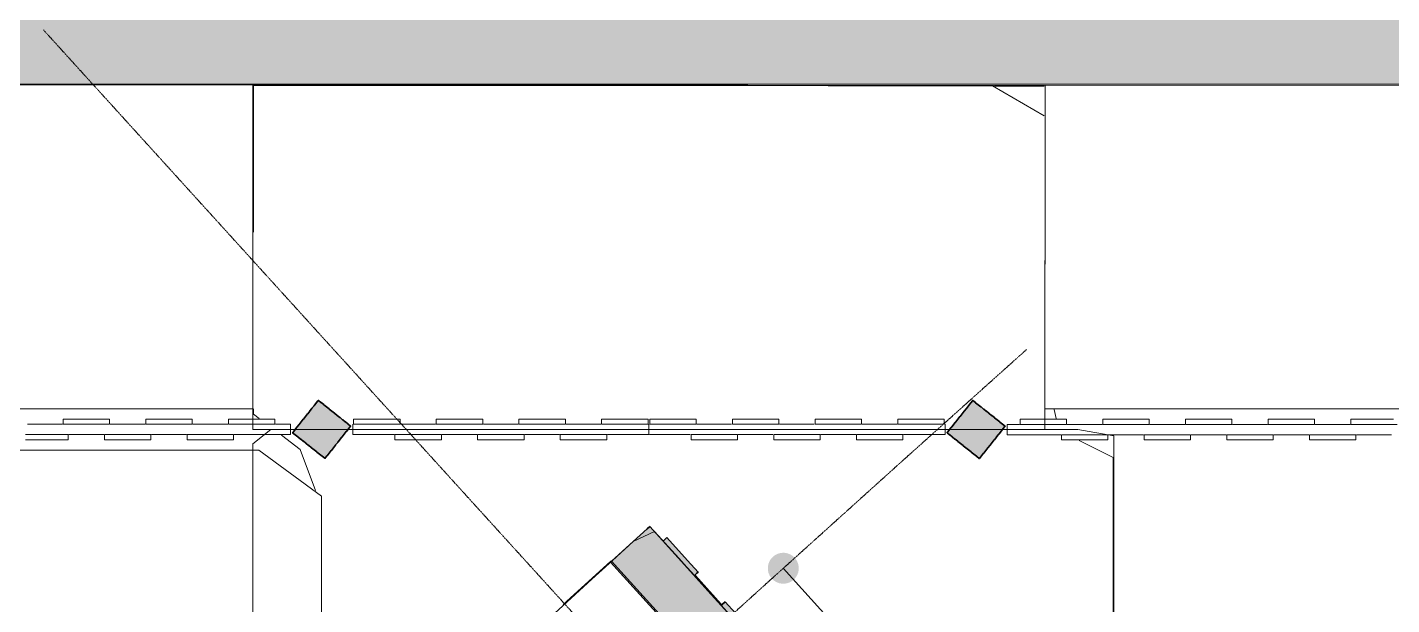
# Model space of a CAD drawing. Header units: millimetres. Extents: x -100577 to 287200, y -212120 to 238461.
# Drawn here: x 70279 to 74240, y 55395 to 57072 of the extents above; entities that cross this region are included whole.
import ezdxf

# ---------------------------------------------------------------- set-up
doc = ezdxf.new("R2010")
doc.units = ezdxf.units.MM
doc.linetypes.add('DASHDOT', pattern=[3.556, 2.54, -0.508, 0, -0.508])
for name, color, linetype, lineweight in [('01_切断（構造・壁）', 7, 'Continuous', 35), ('10_見えがかり', 7, 'Continuous', 13), ('30_敷地・外構', 8, 'Continuous', 9), ('40_通り芯', 1, 'DASHDOT', 9), ('50_寸法', 3, 'Continuous', 9)]:
    doc.layers.add(name, color=color, linetype=linetype, lineweight=lineweight)

msp = doc.modelspace()

# ---------------------------------------------------------------- hatches: boundary and pattern name
at = {"layer": '01_切断（構造・壁）'}
for points in [[(71057.3, 55888.5), (71056.9, 55888.8), (71049.5, 55894.7), (71049.8, 55895.1), (71055.7, 55902.6), (71056, 55903), (71061.9, 55910.4), (71062.3, 55910.8), (71068.2, 55918.2), (71068.5, 55918.6), (71074.4, 55926), (71074.7, 55926.4), (71080.6, 55933.9), (71080.9, 55934.3), (71086.8, 55941.7), (71087.2, 55942.1), (71093.1, 55949.5), (71093.4, 55949.9), (71099.3, 55957.3), (71099.6, 55957.8), (71105.5, 55965.2), (71105.8, 55965.6), (71111.7, 55973), (71112.1, 55973.4), (71118, 55980.8), (71118.3, 55981.2), (71124.2, 55988.6), (71124.6, 55988.3), (71132, 55982.4), (71132.4, 55982.1), (71139.8, 55976.2), (71140.2, 55975.9), (71147.7, 55970), (71148.1, 55969.6), (71155.5, 55963.7), (71155.9, 55963.4), (71163.3, 55957.5), (71163.7, 55957.2), (71171.1, 55951.3), (71171.5, 55951), (71179, 55945.1), (71179.4, 55944.7), (71186.8, 55938.8), (71187.2, 55938.5), (71194.6, 55932.6), (71195, 55932.3), (71202.4, 55926.4), (71202.9, 55926.1), (71210.3, 55920.2), (71210.7, 55919.8), (71218.1, 55913.9), (71217.8, 55913.5), (71211.9, 55906.1), (71211.5, 55905.7), (71205.6, 55898.3), (71205.3, 55897.9), (71199.4, 55890.5), (71199.1, 55890.1), (71193.2, 55882.6), (71192.9, 55882.2), (71187, 55874.8), (71186.6, 55874.4), (71180.7, 55867), (71180.4, 55866.6), (71174.5, 55859.2), (71174.2, 55858.7), (71168.3, 55851.3), (71168, 55850.9), (71162.1, 55843.5), (71161.7, 55843.1), (71155.8, 55835.7), (71155.5, 55835.3), (71149.6, 55827.9), (71149.3, 55827.4), (71143.4, 55820), (71143, 55820.4), (71135.6, 55826.3), (71135.2, 55826.6), (71127.7, 55832.5), (71127.3, 55832.8), (71119.9, 55838.7), (71119.5, 55839), (71112.1, 55844.9), (71111.7, 55845.3), (71104.3, 55851.2), (71103.8, 55851.5), (71096.4, 55857.4), (71096, 55857.7), (71088.6, 55863.6), (71088.2, 55863.9), (71080.8, 55869.8), (71080.4, 55870.2), (71073, 55876.1), (71072.5, 55876.4), (71065.1, 55882.3), (71064.7, 55882.6)], [(72957.3, 55888.2), (72956.9, 55888.6), (72949.5, 55894.5), (72949.8, 55894.9), (72955.7, 55902.3), (72956, 55902.7), (72961.9, 55910.1), (72962.3, 55910.5), (72968.2, 55917.9), (72968.5, 55918.3), (72974.4, 55925.8), (72974.7, 55926.2), (72980.6, 55933.6), (72980.9, 55934), (72986.8, 55941.4), (72987.2, 55941.8), (72993.1, 55949.2), (72993.4, 55949.7), (72999.3, 55957.1), (72999.6, 55957.5), (73005.5, 55964.9), (73005.8, 55965.3), (73011.7, 55972.7), (73012.1, 55973.1), (73018, 55980.5), (73018.3, 55981), (73024.2, 55988.4), (73024.6, 55988), (73032, 55982.1), (73032.4, 55981.8), (73039.8, 55975.9), (73040.2, 55975.6), (73047.7, 55969.7), (73048.1, 55969.4), (73055.5, 55963.5), (73055.9, 55963.1), (73063.3, 55957.2), (73063.7, 55956.9), (73071.1, 55951), (73071.5, 55950.7), (73079, 55944.8), (73079.4, 55944.5), (73086.8, 55938.6), (73087.2, 55938.2), (73094.6, 55932.3), (73095, 55932), (73102.4, 55926.1), (73102.9, 55925.8), (73110.3, 55919.9), (73110.7, 55919.6), (73118.1, 55913.7), (73117.8, 55913.3), (73111.9, 55905.8), (73111.5, 55905.4), (73105.6, 55898), (73105.3, 55897.6), (73099.4, 55890.2), (73099.1, 55889.8), (73093.2, 55882.4), (73092.9, 55882), (73087, 55874.5), (73086.6, 55874.1), (73080.7, 55866.7), (73080.4, 55866.3), (73074.5, 55858.9), (73074.2, 55858.5), (73068.3, 55851.1), (73068, 55850.6), (73062.1, 55843.2), (73061.7, 55842.8), (73055.8, 55835.4), (73055.5, 55835), (73049.6, 55827.6), (73049.3, 55827.2), (73043.4, 55819.8), (73043, 55820.1), (73035.6, 55826), (73035.2, 55826.3), (73027.7, 55832.2), (73027.3, 55832.5), (73019.9, 55838.4), (73019.5, 55838.8), (73012.1, 55844.7), (73011.7, 55845), (73004.3, 55850.9), (73003.8, 55851.2), (72996.4, 55857.1), (72996, 55857.4), (72988.6, 55863.3), (72988.2, 55863.7), (72980.8, 55869.6), (72980.4, 55869.9), (72973, 55875.8), (72972.5, 55876.1), (72965.1, 55882), (72964.7, 55882.3)], [(72086.4, 55622.6), (72187.6, 55511), (72255.3, 55436.2), (72522.9, 55141), (72480.9, 55103), (72454.8, 55079.3), (72454.8, 55079.3), (72454.6, 55079.1), (72413.7, 55042.1), (72411.8, 55040.3), (72312.7, 55149.6), (72244.8, 55224.5), (72168.9, 55308.3), (71975.2, 55521.9), (72017.7, 55560.4), (72078.6, 55615.6)], [(72136.4, 55590.1), (72196.4, 55524), (72227.1, 55490.1), (72223.3, 55486.6), (72216, 55480), (72185.2, 55513.9), (72125.3, 55580), (72129.1, 55583.4)], [(72305.2, 55403.9), (72365, 55337.9), (72395.9, 55303.9), (72392.1, 55300.4), (72384.7, 55293.8), (72353.9, 55327.8), (72294.1, 55393.8), (72297.9, 55397.3)]]:
    msp.add_hatch(color=7, dxfattribs=at).paths.add_polyline_path(points)
at = {"layer": '30_敷地・外構'}
msp.add_hatch(color=8, dxfattribs=at).paths.add_polyline_path([(203769.5, 214442.2), (243429.9, 177722.4), (287200.4, 133010.5), (281793.1, -51921.2), (240885.5, -149400.6), (236609.7, -153248.5), (133667.7, -201676.7), (129226.2, -203199.9), (92493.3, -208828.8), (80788.6, -210334.9), (60527.7, -212120.5), (29239.6, -207578.6), (4133.8, -203331.5), (-18461.2, -198214.2), (-25999.5, -196278.4), (-94563.8, -156949.3), (-100576.7, -152008.9), (-15558.2, -27276.9), (128293.3, -27285.8), (128295.1, 900.2), (83295.1, 903), (83298.1, 56905.6), (50292.3, 56910.4), (20297, 12903.7), (20297.7, 906.9), (3652.8, 907.9), (165570.8, 238460.5)])
h = msp.add_hatch(color=8, dxfattribs=at)
h.paths.add_polyline_path([(70281.8, 69207.8), (73677.5, 71131.7), (76317.4, 70450.3), (93200.2, 82501.8), (103770.8, 90730.6), (105767.7, 92615), (106777, 92003.9), (118469.6, 107201.5), (129043.6, 119707.7), (151078.7, 145305.3), (166376.8, 164634), (171338.8, 170679.3), (187221.6, 191433.9), (198287.1, 205505.8), (198077.8, 207155.4), (198176.7, 210842.5), (200714.4, 210456.7), (204131.2, 206946.8), (209555.7, 200562), (211125.9, 198648.5), (212482.5, 197237.2), (214840.2, 195221.2), (221884.4, 189362.5), (224837.6, 186553.4), (231278.8, 180241.4), (233222.4, 178925.4), (234262.7, 178289.6), (238252.8, 175499.1), (239941, 174138.4), (238463.9, 171833.7), (214169.7, 143331.8), (209158, 139970.9), (184287.9, 106391.7), (183978.8, 101792.3), (187006.4, 98885.9), (183025.8, 93881.7), (165710.5, 106977.9), (169773.7, 111251.6), (174631.2, 107898.8), (178916.9, 108657.7), (203772.1, 141800.6), (210006.1, 145862.8), (226838.7, 165530.3), (229045.1, 168159.5), (228926.8, 173574.7), (225566, 172051.7), (219062, 168983.4), (203917.8, 160610.9), (202180.3, 160000.3), (200038.9, 159685.2), (197646.8, 159569.2), (191232.4, 159713.7), (183101.3, 159306.8), (180096, 159014.2), (168070.4, 160234.9), (162297.1, 151659), (173068.1, 147576.7), (172195.8, 145262.2), (160705.7, 149610.5), (132461.2, 116785.1), (121949.3, 104357), (112882.8, 92798.2), (110861.5, 90176.8), (104210.4, 83405.4), (97491.3, 77480.3), (91406.2, 72673.6), (81313, 65672.4), (81913.6, 64348.8), (188764.9, 67868.7), (246788.5, 67840.1), (246782.4, 63340.4), (205026.1, 63372.3), (201917.6, 60299.6), (196541.2, 60910.6), (193812.1, 63375.4), (188843, 63378.7), (126859.9, 61341.1), (83292.6, 59800.2), (83292.1, 56905.6), (50292.3, 56910.4), (20297, 12903.7), (20297, 12688.5), (15590.7, 3142.9), (14531.9, 521.6), (14417.8, -2475.5), (17720, -43184.1), (25175.2, -42918.5), (79835.2, -42007), (146150.7, -40578.9), (241235.5, -38178.8), (246311.2, -38102.7), (247627, -49076.9), (261713.2, -83458.2), (157801.7, -94080.4), (165058.9, -133727.2), (125695.1, -141051.4), (124858.5, -140143.1), (118887.5, -141940.9), (123034.3, -155932.7), (127770.8, -172228.3), (146551, -170016.7), (170292.1, -167511), (174821.9, -166335.5), (176248.1, -172157.3), (171364.9, -173432), (147215.1, -175970), (104092.5, -181701.7), (47870.9, -189957.7), (8834.5, -196640), (5104.1, -198423.7), (4305.2, -197393.1), (3768, -190337.6), (6822.6, -189843.8), (32763, -185393.7), (35342.7, -181411.3), (31434.2, -162225.7), (28768.7, -160898.3), (-9297.6, -166488.1), (-10932.9, -168206.2), (-6545.2, -190414.5), (-10493.4, -191063.3), (-16165.6, -162327.1), (-26790.2, -120042.4), (-7087.1, -114417.5), (18234.2, -108159), (19923.5, -105794.1), (14653.4, -79966.8), (13290.8, -79523.1), (-25792.5, -92480.8), (-55264.6, -101098.3), (-56830.6, -103919.1), (-41581.5, -164299.3), (-39301.9, -166240.5), (-28152.8, -163917.1), (-27140.8, -168806), (-41869.2, -171871.6), (-45676.2, -172875.7), (-47156.1, -168100.7), (-45926.7, -165398.6), (-61931.1, -102077.8), (-67560.2, -103569.8), (-63454.4, -97546.1), (-48680.2, -93970.1), (-27190.9, -87692.8), (-10339.7, -82620.1), (13576, -74692.3), (11129, -62712.5), (4851.7, -55163.2), (-7349.7, -55898.5), (-35297.5, -58584.6), (-37037.7, -58789.7), (-28960.4, -46939.4), (-8207.5, -44935.7), (7055.9, -44015.2), (3105.4, -3032.2), (840.6, -3217.9), (7522.9, 6585.8), (10187.5, 6878.3), (11706.4, 9732.8), (14901.5, 15113.4), (16646.9, 17889.1), (22187.6, 25269.1), (30756.1, 36198.6), (31077.5, 37245.9), (31975.8, 38563.7), (31567.5, 38842), (31588.6, 38910.6), (30327, 40042.1), (49726.1, 68502.9)])
h.paths.add_polyline_path([(249686.5, -79169.6), (252259.2, -74874.4), (242638.1, -51401.1), (239775.7, -49213.7), (181560.6, -50672.4), (180361.5, -51600.4), (186760.2, -82836), (189879.9, -85279.1)], flags=0)
h.paths.add_polyline_path([(122432.1, -172857.2), (117492, -157794.3), (113402.4, -143592.4), (102608.5, -146842.3), (107948.6, -173032.7), (109906.3, -174334.1)], flags=0)
h.paths.add_polyline_path([(102996.6, -140548.1), (124602.2, -135154.1), (156696.1, -129184.4), (157833, -127530), (155666.1, -115696.7), (153986.3, -115089.9), (100253.9, -125531.9), (98537.9, -126917.3), (100981.6, -138868.5)], flags=0)
h.paths.add_polyline_path([(181053.6, -86178), (182290.1, -83401.5), (175965.9, -52507), (173537.3, -50882.1), (151095.8, -51446.1), (149631.6, -53415.5), (155735.4, -84812.1), (159727.9, -88358.6)], flags=0)
h.paths.add_polyline_path([(99494.3, -121610.6), (153219.1, -111162.3), (154578.8, -109774.6), (152277.1, -97194.9), (149896.3, -96119.8), (96586.6, -107524.3), (94891.3, -109028.4), (97241.7, -120535.1)], flags=0)
h.paths.add_polyline_path([(75896.9, -176990.2), (78241.8, -179443.5), (101889, -175966.4), (103551.3, -173924.8), (87363.8, -94627.4), (84319.8, -93101.1), (61964.6, -97605.5), (60072.8, -99694.4), (67162.3, -133433.2)], flags=0)
h.paths.add_polyline_path([(95750.4, -103618.9), (148859.4, -92258.5), (150733.9, -89644.7), (148254.3, -79377.5), (145045.1, -77400.2), (93521.8, -88309.4), (91195.7, -90896.2), (93506.5, -102243.3)], flags=0)
h.paths.add_polyline_path([(43382.8, -180823.1), (48031.7, -183881.9), (70055.1, -180646.6), (71981.9, -177742.1), (63245.7, -134234.7), (56561.5, -102428.6), (52408.1, -99533.9), (29809, -104087.4), (28183.3, -106324.1)], flags=0)
h.paths.add_polyline_path([(89321.7, -81754.1), (91291.1, -82655.5), (145232, -71228.9), (146664.1, -69541), (143754.5, -54561.9), (140927.6, -51686.8), (84918.2, -52894.1), (83660.4, -53992.7)], flags=0)
h.paths.add_polyline_path([(26104.8, -96137.2), (28626.9, -98207.3), (83131.5, -87228.8), (85408.9, -85024.9), (82982.7, -73164.2), (80491.6, -71617.5), (25091, -79979.4), (23284.3, -82315)], flags=0)
h.paths.add_polyline_path([(8662.3, -116696.7), (16955.9, -155943.6), (19718.1, -157181.6), (28042.5, -155955.5), (29652, -153514.1), (21590.4, -113992.6), (19195.1, -112036.1), (11433.2, -113952.7)], flags=0)
h.paths.add_polyline_path([(-14901.1, -146868.3), (-13246.6, -153270), (-11595.5, -160014.5), (-10030.9, -161553.2), (11082.9, -158450), (13057.8, -154408.2), (5242.1, -117420.3), (2042.8, -116282), (-6056.4, -118286.7), (-18134.3, -121726.9), (-20359.4, -125135)], flags=0)
h.paths.add_polyline_path([(21655.5, -74325.8), (23826.9, -76129.8), (79893, -67670.8), (81368.1, -65237.5), (79190.5, -54559.2), (77563.5, -53034.8), (26041.5, -53901.6), (19126.3, -61936.4)], flags=0)
h.paths.add_polyline_path([(189980.9, 189290.1), (174073.1, 168504.1), (169859.1, 162049), (180101.3, 161022.9), (182960.3, 161291.7), (191203.4, 161711.3), (197625.7, 161560.6), (199848, 161671.4), (201703.1, 161946.9), (203092.1, 162439.7), (218116.6, 170741.8), (225532, 174554.4), (228861.8, 176201.2), (228827.8, 177751.9), (222409.3, 184045.9), (219560.9, 186746.1), (212587, 192548.9), (210073, 194689.2), (208505.3, 196332.2), (206877.2, 198317.3), (203662.6, 202101.3), (200069.2, 202133.5)], flags=0)
h.paths.add_polyline_path([(11098.7, -3879.5), (11053.3, -3474.8), (10631.2, -2734.1), (9456.7, -2857.9), (9312.6, -4172.2), (12771.6, -42208.1), (13096.5, -42585.8), (13413.3, -42769.7), (14294.3, -42685.8), (14446.4, -42063.9)], flags=0)
at = {"layer": '50_寸法'}
msp.add_hatch(color=7, dxfattribs=at).paths.add_polyline_path([(72509.3, 55473.3), (72503.2, 55466.9), (72495.9, 55461.9), (72487.8, 55458.4), (72479.2, 55456.6), (72470.4, 55456.4), (72461.7, 55458), (72453.5, 55461.3), (72446.1, 55466.1), (72439.8, 55472.2), (72434.7, 55479.5), (72431.2, 55487.5), (72429.4, 55496.2), (72429.3, 55505), (72430.8, 55513.7), (72434.1, 55521.9), (72438.9, 55529.3), (72445, 55535.6), (72452.3, 55540.6), (72460.4, 55544.1), (72469, 55546), (72477.8, 55546.1), (72486.5, 55544.5), (72494.7, 55541.3), (72502.1, 55536.5), (72508.4, 55530.3), (72513.5, 55523.1), (72517, 55515), (72518.8, 55506.4), (72518.9, 55497.5), (72517.4, 55488.9), (72514.1, 55480.7)])

# ---------------------------------------------------------------- linework, layer by layer
at = {"layer": '01_切断（構造・壁）'}
for points in [[(71057.3, 55888.5), (71056.9, 55888.8), (71049.5, 55894.7), (71049.8, 55895.1), (71055.7, 55902.6), (71056, 55903), (71061.9, 55910.4), (71062.3, 55910.8), (71068.2, 55918.2), (71068.5, 55918.6), (71074.4, 55926), (71074.7, 55926.4), (71080.6, 55933.9), (71080.9, 55934.3), (71086.8, 55941.7), (71087.2, 55942.1), (71093.1, 55949.5), (71093.4, 55949.9), (71099.3, 55957.3), (71099.6, 55957.8), (71105.5, 55965.2), (71105.8, 55965.6), (71111.7, 55973), (71112.1, 55973.4), (71118, 55980.8), (71118.3, 55981.2), (71124.2, 55988.6), (71124.6, 55988.3), (71132, 55982.4), (71132.4, 55982.1), (71139.8, 55976.2), (71140.2, 55975.9), (71147.7, 55970), (71148.1, 55969.6), (71155.5, 55963.7), (71155.9, 55963.4), (71163.3, 55957.5), (71163.7, 55957.2), (71171.1, 55951.3), (71171.5, 55951), (71179, 55945.1), (71179.4, 55944.7), (71186.8, 55938.8), (71187.2, 55938.5), (71194.6, 55932.6), (71195, 55932.3), (71202.4, 55926.4), (71202.9, 55926.1), (71210.3, 55920.2), (71210.7, 55919.8), (71218.1, 55913.9), (71217.8, 55913.5), (71211.9, 55906.1), (71211.5, 55905.7), (71205.6, 55898.3), (71205.3, 55897.9), (71199.4, 55890.5), (71199.1, 55890.1), (71193.2, 55882.6), (71192.9, 55882.2), (71187, 55874.8), (71186.6, 55874.4), (71180.7, 55867), (71180.4, 55866.6), (71174.5, 55859.2), (71174.2, 55858.7), (71168.3, 55851.3), (71168, 55850.9), (71162.1, 55843.5), (71161.7, 55843.1), (71155.8, 55835.7), (71155.5, 55835.3), (71149.6, 55827.9), (71149.3, 55827.4), (71143.4, 55820), (71143, 55820.4), (71135.6, 55826.3), (71135.2, 55826.6), (71127.7, 55832.5), (71127.3, 55832.8), (71119.9, 55838.7), (71119.5, 55839), (71112.1, 55844.9), (71111.7, 55845.3), (71104.3, 55851.2), (71103.8, 55851.5), (71096.4, 55857.4), (71096, 55857.7), (71088.6, 55863.6), (71088.2, 55863.9), (71080.8, 55869.8), (71080.4, 55870.2), (71073, 55876.1), (71072.5, 55876.4), (71065.1, 55882.3), (71064.7, 55882.6), (71057.3, 55888.5)], [(72957.3, 55888.2), (72956.9, 55888.6), (72949.5, 55894.5), (72949.8, 55894.9), (72955.7, 55902.3), (72956, 55902.7), (72961.9, 55910.1), (72962.3, 55910.5), (72968.2, 55917.9), (72968.5, 55918.3), (72974.4, 55925.8), (72974.7, 55926.2), (72980.6, 55933.6), (72980.9, 55934), (72986.8, 55941.4), (72987.2, 55941.8), (72993.1, 55949.2), (72993.4, 55949.7), (72999.3, 55957.1), (72999.6, 55957.5), (73005.5, 55964.9), (73005.8, 55965.3), (73011.7, 55972.7), (73012.1, 55973.1), (73018, 55980.5), (73018.3, 55981), (73024.2, 55988.4), (73024.6, 55988), (73032, 55982.1), (73032.4, 55981.8), (73039.8, 55975.9), (73040.2, 55975.6), (73047.7, 55969.7), (73048.1, 55969.4), (73055.5, 55963.5), (73055.9, 55963.1), (73063.3, 55957.2), (73063.7, 55956.9), (73071.1, 55951), (73071.5, 55950.7), (73079, 55944.8), (73079.4, 55944.5), (73086.8, 55938.6), (73087.2, 55938.2), (73094.6, 55932.3), (73095, 55932), (73102.4, 55926.1), (73102.9, 55925.8), (73110.3, 55919.9), (73110.7, 55919.6), (73118.1, 55913.7), (73117.8, 55913.3), (73111.9, 55905.8), (73111.5, 55905.4), (73105.6, 55898), (73105.3, 55897.6), (73099.4, 55890.2), (73099.1, 55889.8), (73093.2, 55882.4), (73092.9, 55882), (73087, 55874.5), (73086.6, 55874.1), (73080.7, 55866.7), (73080.4, 55866.3), (73074.5, 55858.9), (73074.2, 55858.5), (73068.3, 55851.1), (73068, 55850.6), (73062.1, 55843.2), (73061.7, 55842.8), (73055.8, 55835.4), (73055.5, 55835), (73049.6, 55827.6), (73049.3, 55827.2), (73043.4, 55819.8), (73043, 55820.1), (73035.6, 55826), (73035.2, 55826.3), (73027.7, 55832.2), (73027.3, 55832.5), (73019.9, 55838.4), (73019.5, 55838.8), (73012.1, 55844.7), (73011.7, 55845), (73004.3, 55850.9), (73003.8, 55851.2), (72996.4, 55857.1), (72996, 55857.4), (72988.6, 55863.3), (72988.2, 55863.7), (72980.8, 55869.6), (72980.4, 55869.9), (72973, 55875.8), (72972.5, 55876.1), (72965.1, 55882), (72964.7, 55882.3), (72957.3, 55888.2)], [(72086.4, 55622.6), (72187.6, 55511), (72255.3, 55436.2), (72522.9, 55141), (72480.9, 55103), (72454.8, 55079.3), (72454.8, 55079.3), (72454.6, 55079.1), (72413.7, 55042.1), (72411.8, 55040.3), (72312.7, 55149.6), (72244.8, 55224.5), (72168.9, 55308.3), (71975.2, 55521.9), (72017.7, 55560.4), (72078.6, 55615.6), (72086.4, 55622.6)], [(72136.4, 55590.1), (72196.4, 55524), (72227.1, 55490.1), (72223.3, 55486.6), (72216, 55480), (72185.2, 55513.9), (72125.3, 55580), (72129.1, 55583.4), (72136.4, 55590.1)], [(72305.2, 55403.9), (72365, 55337.9), (72395.9, 55303.9), (72392.1, 55300.4), (72384.7, 55293.8), (72353.9, 55327.8), (72294.1, 55393.8), (72297.9, 55397.3), (72305.2, 55403.9)]]:
    msp.add_lwpolyline(points, dxfattribs=at)
at = {"layer": '10_見えがかり'}
for points in [[(66316.1, 56905), (67085.7, 56904.9), (67855.4, 56904.8), (69394.6, 56904.6), (70164.3, 56904.5), (70933.9, 56904.4), (70933.9, 56826), (70933.9, 56747.7), (70933.9, 56669.4), (70933.9, 56591), (70933.9, 56512.7), (70933.9, 56434.4), (70933.8, 56356), (70933.8, 56277.7), (70933.8, 56199.4), (70933.8, 56121), (70933.8, 55964.4), (70164.2, 55964.5), (68624.9, 55964.7), (67855.2, 55964.8), (67085.6, 55964.9), (66315.9, 55965)], [(70935.9, 56477.1), (70935.9, 56902.4), (71174.3, 56902.3), (71412.7, 56902.3), (71651, 56902.3), (71889.4, 56902.2), (72127.7, 56902.2), (72366.1, 56902.2), (72604.5, 56902.1), (73081.2, 56902.1), (73231.9, 56814.4)], [(73086.9, 56901.1), (73231.9, 56901)], [(73233.8, 56355.7), (73233.9, 56434), (73233.9, 56590.7), (73233.9, 56669), (73233.9, 56747.4), (73233.9, 56825.7), (73233.9, 56904), (73472.3, 56904), (73710.6, 56904), (73948.9, 56903.9), (74425.6, 56903.9)], [(74425.5, 55963.9), (74187.1, 55963.9), (73710.5, 55964), (73233.8, 55964), (73233.8, 56042.4), (73233.8, 56120.7), (73233.8, 56199), (73233.8, 56277.4), (73233.8, 56355.7)], [(70383.3, 55919.4), (70383.3, 55921.9), (70383.3, 55923.2), (70383.3, 55924.4), (70383.3, 55925.7), (70383.3, 55926.9), (70383.3, 55928.2), (70383.3, 55929.4), (70383.3, 55933.2), (70383.3, 55934.4), (70394.6, 55934.4), (70417.1, 55934.4), (70428.3, 55934.4), (70450.8, 55934.4), (70473.3, 55934.4), (70484.6, 55934.4), (70495.8, 55934.4), (70507.1, 55934.4), (70518.3, 55934.4), (70518.3, 55933.2), (70518.3, 55931.9), (70518.3, 55930.7), (70518.3, 55929.4), (70518.3, 55926.9), (70518.3, 55925.7), (70518.3, 55924.4), (70518.3, 55921.9), (70518.3, 55920.7), (70518.3, 55919.4), (70507.1, 55919.4), (70495.8, 55919.4), (70484.6, 55919.4), (70473.3, 55919.4), (70462.1, 55919.4), (70439.6, 55919.4), (70428.3, 55919.4), (70417.1, 55919.4), (70405.8, 55919.4), (70394.6, 55919.4), (70383.3, 55919.4)], [(70623.3, 55926.9), (70623.3, 55928.2), (70623.3, 55929.4), (70623.3, 55930.7), (70623.3, 55931.9), (70623.3, 55934.4), (70634.6, 55934.4), (70657.1, 55934.4), (70668.3, 55934.4), (70690.8, 55934.4), (70702.1, 55934.4), (70713.3, 55934.4), (70724.6, 55934.4), (70747.1, 55934.4), (70758.3, 55934.4), (70758.3, 55933.1), (70758.3, 55931.9), (70758.3, 55926.9), (70758.3, 55925.6), (70758.3, 55923.1), (70758.3, 55921.9), (70758.3, 55919.4), (70747.1, 55919.4), (70735.8, 55919.4), (70724.6, 55919.4), (70713.3, 55919.4), (70702.1, 55919.4), (70690.8, 55919.4), (70668.3, 55919.4), (70634.6, 55919.4), (70623.3, 55919.4), (70623.3, 55920.7), (70623.3, 55921.9), (70623.3, 55924.4), (70623.3, 55925.7), (70623.3, 55926.9)], [(70863.3, 55926.9), (70863.3, 55928.1), (70863.3, 55929.4), (70863.3, 55930.6), (70863.3, 55931.9), (70863.3, 55934.4), (70874.6, 55934.4), (70885.8, 55934.4), (70908.3, 55934.4), (70919.6, 55934.4), (70942.1, 55934.4), (70953.3, 55934.4), (70964.6, 55934.4), (70975.8, 55934.4), (70987.1, 55934.4), (70998.3, 55934.4), (70998.3, 55933.1), (70998.3, 55931.9), (70998.3, 55926.9), (70998.3, 55925.6), (70998.3, 55923.1), (70998.3, 55921.9), (70998.3, 55919.4), (70987.1, 55919.4), (70975.8, 55919.4), (70964.6, 55919.4), (70953.3, 55919.4), (70942.1, 55919.4), (70930.8, 55919.4), (70919.6, 55919.4), (70908.3, 55919.4), (70897.1, 55919.4), (70874.6, 55919.4), (70863.3, 55919.4), (70863.3, 55923.1), (70863.3, 55924.4), (70863.3, 55926.9)], [(70952.4, 55936.4), (70935.8, 55948.9), (70935.8, 55964.4)], [(71226.4, 55919.3), (71226.4, 55920.6), (71226.4, 55934.3), (71237.6, 55934.3), (71248.9, 55934.3), (71260.1, 55934.3), (71271.4, 55934.3), (71282.6, 55934.3), (71293.9, 55934.3), (71305.1, 55934.3), (71316.4, 55934.3), (71327.6, 55934.3), (71338.9, 55934.3), (71350.1, 55934.3), (71361.4, 55934.3), (71361.4, 55933.1), (71361.4, 55931.8), (71361.4, 55930.6), (71361.4, 55928.1), (71361.4, 55926.8), (71361.4, 55921.8), (71361.4, 55919.3), (71350.1, 55919.3), (71327.6, 55919.3), (71305.1, 55919.3), (71293.9, 55919.3), (71271.4, 55919.3), (71248.9, 55919.3), (71237.6, 55919.3), (71226.4, 55919.3)], [(71466.4, 55926.8), (71466.4, 55929.3), (71466.4, 55930.5), (71466.4, 55931.8), (71466.4, 55933), (71466.4, 55934.3), (71477.6, 55934.3), (71488.9, 55934.3), (71500.1, 55934.3), (71511.4, 55934.3), (71533.9, 55934.3), (71545.1, 55934.3), (71556.4, 55934.3), (71567.6, 55934.3), (71578.9, 55934.3), (71590.1, 55934.3), (71601.4, 55934.3), (71601.4, 55933), (71601.4, 55930.5), (71601.4, 55928), (71601.4, 55926.8), (71601.4, 55925.5), (71601.4, 55924.3), (71601.4, 55921.8), (71601.4, 55920.5), (71601.4, 55919.3), (71590.1, 55919.3), (71578.9, 55919.3), (71567.6, 55919.3), (71556.4, 55919.3), (71545.1, 55919.3), (71533.9, 55919.3), (71522.6, 55919.3), (71511.4, 55919.3), (71488.9, 55919.3), (71477.6, 55919.3), (71466.4, 55919.3), (71466.4, 55920.5), (71466.4, 55921.8), (71466.4, 55923), (71466.4, 55924.3), (71466.4, 55925.5), (71466.4, 55926.8)], [(71706.4, 55926.8), (71706.4, 55929.3), (71706.4, 55930.5), (71706.4, 55931.8), (71706.4, 55933), (71706.4, 55934.3), (71717.6, 55934.3), (71728.9, 55934.3), (71740.1, 55934.2), (71751.4, 55934.2), (71762.6, 55934.2), (71785.1, 55934.2), (71796.4, 55934.2), (71807.6, 55934.2), (71818.9, 55934.2), (71830.1, 55934.2), (71841.4, 55934.2), (71841.4, 55933), (71841.4, 55931.7), (71841.4, 55926.7), (71841.4, 55925.5), (71841.4, 55924.2), (71841.4, 55923), (71841.4, 55921.7), (71841.4, 55920.5), (71841.4, 55919.2), (71830.1, 55919.2), (71818.9, 55919.2), (71807.6, 55919.2), (71796.4, 55919.2), (71785.1, 55919.2), (71773.9, 55919.2), (71762.6, 55919.2), (71751.4, 55919.2), (71740.1, 55919.2), (71728.9, 55919.3), (71717.6, 55919.3), (71706.4, 55919.3), (71706.4, 55921.8), (71706.4, 55923), (71706.4, 55925.5), (71706.4, 55926.8)], [(71946.4, 55928), (71946.4, 55929.2), (71946.4, 55930.5), (71946.4, 55931.7), (71946.4, 55933), (71946.4, 55934.2), (71957.6, 55934.2), (71968.9, 55934.2), (71980.1, 55934.2), (71991.4, 55934.2), (72002.6, 55934.2), (72025.1, 55934.2), (72036.4, 55934.2), (72047.6, 55934.2), (72081.4, 55934.2), (72081.4, 55932.9), (72081.4, 55931.7), (72081.4, 55930.4), (72081.4, 55929.2), (72081.4, 55926.7), (72081.4, 55924.2), (72081.4, 55922.9), (72081.4, 55921.7), (72081.4, 55920.5), (72081.4, 55919.2), (72047.6, 55919.2), (72036.4, 55919.2), (72002.6, 55919.2), (71991.4, 55919.2), (71980.1, 55919.2), (71968.9, 55919.2), (71957.6, 55919.2), (71946.4, 55919.2), (71946.4, 55923), (71946.4, 55924.2), (71946.4, 55925.5), (71946.4, 55928)], [(72086.2, 55919.2), (72086.2, 55921.7), (72086.2, 55922.9), (72086.2, 55924.2), (72086.2, 55925.4), (72086.2, 55926.7), (72086.2, 55927.9), (72086.2, 55929.2), (72086.2, 55930.4), (72086.2, 55931.7), (72086.2, 55932.9), (72086.2, 55934.2), (72097.4, 55934.2), (72108.7, 55934.2), (72131.2, 55934.2), (72142.4, 55934.2), (72153.7, 55934.2), (72164.9, 55934.2), (72176.2, 55934.2), (72198.7, 55934.2), (72209.9, 55934.2), (72221.2, 55934.2), (72221.2, 55932.9), (72221.2, 55931.7), (72221.2, 55930.4), (72221.2, 55929.2), (72221.2, 55927.9), (72221.2, 55926.7), (72221.2, 55925.4), (72221.2, 55924.2), (72221.2, 55922.9), (72221.2, 55921.7), (72221.2, 55919.2), (72198.7, 55919.2), (72187.4, 55919.2), (72176.2, 55919.2), (72153.7, 55919.2), (72142.4, 55919.2), (72131.2, 55919.2), (72119.9, 55919.2), (72108.7, 55919.2), (72097.4, 55919.2), (72086.2, 55919.2)], [(72326.2, 55926.7), (72326.2, 55927.9), (72326.2, 55929.2), (72326.2, 55930.4), (72326.2, 55931.7), (72326.2, 55932.9), (72326.2, 55934.2), (72337.4, 55934.2), (72371.2, 55934.2), (72382.4, 55934.2), (72393.7, 55934.2), (72404.9, 55934.2), (72416.2, 55934.2), (72438.7, 55934.1), (72449.9, 55934.1), (72461.2, 55934.1), (72461.2, 55932.9), (72461.2, 55931.6), (72461.2, 55930.4), (72461.2, 55929.1), (72461.2, 55925.4), (72461.2, 55924.1), (72461.2, 55920.4), (72461.2, 55919.1), (72449.9, 55919.1), (72438.7, 55919.1), (72416.2, 55919.2), (72404.9, 55919.2), (72393.7, 55919.2), (72382.4, 55919.2), (72371.2, 55919.2), (72359.9, 55919.2), (72348.7, 55919.2), (72337.4, 55919.2), (72326.2, 55919.2), (72326.2, 55920.4), (72326.2, 55921.7), (72326.2, 55924.2), (72326.2, 55925.4), (72326.2, 55926.7)], [(72566.2, 55926.6), (72566.2, 55927.9), (72566.2, 55929.1), (72566.2, 55930.4), (72566.2, 55932.9), (72566.2, 55934.1), (72588.7, 55934.1), (72599.9, 55934.1), (72611.2, 55934.1), (72622.4, 55934.1), (72633.7, 55934.1), (72644.9, 55934.1), (72667.4, 55934.1), (72678.7, 55934.1), (72689.9, 55934.1), (72701.2, 55934.1), (72701.2, 55932.9), (72701.2, 55931.6), (72701.2, 55930.4), (72701.2, 55929.1), (72701.2, 55927.9), (72701.2, 55926.6), (72701.2, 55925.4), (72701.2, 55924.1), (72701.2, 55922.9), (72701.2, 55921.6), (72701.2, 55920.4), (72701.2, 55919.1), (72689.9, 55919.1), (72678.7, 55919.1), (72667.4, 55919.1), (72656.2, 55919.1), (72633.7, 55919.1), (72622.4, 55919.1), (72611.2, 55919.1), (72599.9, 55919.1), (72588.7, 55919.1), (72577.4, 55919.1), (72566.2, 55919.1), (72566.2, 55921.6), (72566.2, 55922.9), (72566.2, 55924.1), (72566.2, 55925.4), (72566.2, 55926.6)], [(72806.2, 55919.1), (72806.2, 55921.6), (72806.2, 55922.8), (72806.2, 55924.1), (72806.2, 55925.3), (72806.2, 55926.6), (72806.2, 55929.1), (72806.2, 55930.3), (72806.2, 55931.6), (72806.2, 55932.8), (72806.2, 55934.1), (72817.4, 55934.1), (72828.7, 55934.1), (72839.9, 55934.1), (72851.2, 55934.1), (72862.4, 55934.1), (72873.7, 55934.1), (72884.9, 55934.1), (72896.2, 55934.1), (72907.4, 55934.1), (72918.7, 55934.1), (72929.9, 55934.1), (72941.2, 55934.1), (72941.2, 55932.8), (72941.2, 55931.6), (72941.2, 55930.3), (72941.2, 55929.1), (72941.2, 55926.6), (72941.2, 55924.1), (72941.2, 55922.8), (72941.2, 55921.6), (72941.2, 55920.3), (72941.2, 55919.1), (72929.9, 55919.1), (72918.7, 55919.1), (72907.4, 55919.1), (72896.2, 55919.1), (72884.9, 55919.1), (72873.7, 55919.1), (72862.4, 55919.1), (72851.2, 55919.1), (72839.9, 55919.1), (72828.7, 55919.1), (72817.4, 55919.1), (72806.2, 55919.1)], [(73161.4, 55927.8), (73161.4, 55929), (73161.4, 55930.3), (73161.4, 55932.8), (73161.4, 55934), (73172.6, 55934), (73183.9, 55934), (73195.1, 55934), (73206.4, 55934), (73217.6, 55934), (73228.9, 55934), (73262.6, 55934), (73273.9, 55934), (73285.1, 55934), (73296.4, 55934), (73296.4, 55932.8), (73296.4, 55931.5), (73296.4, 55930.3), (73296.4, 55927.8), (73296.4, 55925.3), (73296.4, 55924), (73296.4, 55922.8), (73296.4, 55920.3), (73296.4, 55919), (73273.9, 55919), (73262.6, 55919), (73251.4, 55919), (73240.1, 55919), (73217.6, 55919), (73206.4, 55919), (73195.1, 55919), (73183.9, 55919), (73172.6, 55919), (73161.4, 55919), (73161.4, 55920.3), (73161.4, 55921.5), (73161.4, 55922.8), (73161.4, 55924), (73161.4, 55925.3), (73161.4, 55927.8)], [(73260.4, 55962), (73265.8, 55936)], [(73401.4, 55926.5), (73401.4, 55927.8), (73401.4, 55929), (73401.4, 55930.3), (73401.4, 55931.5), (73401.4, 55932.8), (73401.4, 55934), (73412.6, 55934), (73423.9, 55934), (73435.1, 55934), (73480.1, 55934), (73491.4, 55934), (73502.6, 55934), (73513.9, 55934), (73525.1, 55934), (73536.4, 55934), (73536.4, 55932.7), (73536.4, 55930.2), (73536.4, 55929), (73536.4, 55927.7), (73536.4, 55926.5), (73536.4, 55924), (73536.4, 55921.5), (73536.4, 55920.2), (73536.4, 55919), (73525.1, 55919), (73513.9, 55919), (73502.6, 55919), (73491.4, 55919), (73468.9, 55919), (73457.6, 55919), (73423.9, 55919), (73412.6, 55919), (73401.4, 55919), (73401.4, 55921.5), (73401.4, 55922.8), (73401.4, 55924), (73401.4, 55925.3), (73401.4, 55926.5)], [(73641.4, 55919), (73641.4, 55921.5), (73641.4, 55922.7), (73641.4, 55924), (73641.4, 55927.7), (73641.4, 55929), (73641.4, 55930.2), (73641.4, 55931.5), (73641.4, 55932.7), (73641.4, 55934), (73652.6, 55934), (73663.9, 55934), (73675.1, 55934), (73686.4, 55934), (73708.9, 55934), (73731.4, 55934), (73742.6, 55934), (73753.9, 55934), (73765.1, 55934), (73776.4, 55934), (73776.4, 55932.7), (73776.4, 55931.5), (73776.4, 55930.2), (73776.4, 55929), (73776.4, 55927.7), (73776.4, 55925.2), (73776.4, 55924), (73776.4, 55922.7), (73776.4, 55921.5), (73776.4, 55920.2), (73776.4, 55919), (73765.1, 55919), (73753.9, 55919), (73731.4, 55919), (73720.1, 55919), (73708.9, 55919), (73663.9, 55919), (73652.6, 55919), (73641.4, 55919)], [(73881.4, 55918.9), (73881.4, 55921.4), (73881.4, 55925.2), (73881.4, 55927.7), (73881.4, 55928.9), (73881.4, 55931.4), (73881.4, 55933.9), (73903.9, 55933.9), (73915.1, 55933.9), (73926.4, 55933.9), (73937.6, 55933.9), (73982.6, 55933.9), (73993.9, 55933.9), (74016.4, 55933.9), (74016.4, 55932.7), (74016.4, 55931.4), (74016.4, 55930.2), (74016.4, 55928.9), (74016.4, 55926.4), (74016.4, 55925.2), (74016.4, 55922.7), (74016.4, 55920.2), (74016.4, 55918.9), (74005.1, 55918.9), (73993.9, 55918.9), (73948.9, 55918.9), (73937.6, 55918.9), (73926.4, 55918.9), (73915.1, 55918.9), (73903.9, 55918.9), (73892.6, 55918.9), (73881.4, 55918.9)], [(74121.4, 55918.9), (74121.4, 55920.2), (74121.4, 55933.9), (74132.6, 55933.9), (74143.9, 55933.9), (74155.1, 55933.9), (74166.4, 55933.9), (74188.9, 55933.9), (74200.1, 55933.9), (74211.4, 55933.9), (74222.6, 55933.9), (74233.9, 55933.9), (74245.1, 55933.9)], [(70280.3, 55919.5), (70381.3, 55919.4)], [(70520.3, 55919.4), (70621.3, 55919.4)], [(70760.3, 55919.4), (70861.3, 55919.4)], [(71000.3, 55919.4), (71043.6, 55919.4), (71043.6, 55916.9), (71043.6, 55914.4), (71043.6, 55911.9), (71043.6, 55909.4), (71043.6, 55904.4), (71043.6, 55901.9), (71043.6, 55899.4), (71043.6, 55896.9), (71043.6, 55894.4), (71043.6, 55889.4), (70880.3, 55889.4)], [(71224, 55894.3), (71224, 55896.8), (71224, 55899.3), (71224, 55904.3), (71224, 55909.3), (71224, 55911.8), (71224, 55914.3), (71224, 55916.8), (71224, 55919.3), (71224.4, 55919.3)], [(71344.4, 55889.3), (71224, 55889.3), (71224, 55894.3)], [(71363.4, 55919.3), (71367.3, 55919.3), (71464.4, 55919.3)], [(71603.4, 55919.3), (71653.9, 55919.3), (71704.4, 55919.3)], [(71843.4, 55919.2), (71868.8, 55919.2), (71940.5, 55919.2), (71944.4, 55919.2)], [(72083.4, 55919.2), (72083.8, 55919.2), (72083.8, 55916.7), (72083.8, 55914.2), (72083.8, 55911.7), (72083.8, 55909.2), (72083.8, 55906.7), (72083.8, 55904.2), (72083.8, 55901.7), (72083.8, 55899.2), (72083.8, 55896.7), (72083.8, 55894.2), (72083.8, 55891.7), (72083.8, 55889.2), (71963.4, 55889.2)], [(72223.2, 55919.2), (72227.1, 55919.2), (72324.2, 55919.2)], [(72463.2, 55919.1), (72513.7, 55919.1), (72564.2, 55919.1)], [(72703.2, 55919.1), (72800.3, 55919.1), (72804.2, 55919.1)], [(72943.2, 55919.1), (72943.6, 55919.1), (72943.6, 55916.6), (72943.6, 55914.1), (72943.6, 55911.6), (72943.6, 55909.1), (72943.6, 55904.1), (72943.6, 55901.6), (72943.6, 55899.1), (72943.6, 55896.6), (72943.6, 55894.1), (72943.6, 55891.6), (72943.6, 55889.1), (72871.9, 55889.1), (72823.2, 55889.1)], [(73124, 55894), (73124, 55896.5), (73124, 55904), (73124, 55906.5), (73124, 55909), (73124, 55911.5), (73124, 55914), (73124, 55916.5), (73124, 55919), (73159.4, 55919)], [(73279.4, 55889), (73124, 55889), (73124, 55894)], [(73298.4, 55919), (73371.5, 55919), (73399.4, 55919)], [(73538.4, 55919), (73619, 55919), (73639.4, 55919)], [(73778.4, 55919), (73879.4, 55918.9)], [(74018.4, 55918.9), (74113.9, 55918.9), (74119.4, 55918.9)], [(74256.4, 55918.9), (74233.9, 55918.9), (74222.6, 55918.9), (74211.4, 55918.9), (74188.9, 55918.9), (74177.6, 55918.9), (74166.4, 55918.9), (74155.1, 55918.9), (74143.9, 55918.9), (74132.6, 55918.9), (74121.4, 55918.9)], [(70274.6, 55889.5), (70297.1, 55889.5), (70308.3, 55889.5), (70319.6, 55889.5), (70342.1, 55889.5), (70364.6, 55889.4), (70387.1, 55889.4), (70398.3, 55889.4), (70398.3, 55886.9), (70398.3, 55885.7), (70398.3, 55883.2), (70398.3, 55881.9), (70398.3, 55879.4), (70398.3, 55878.2), (70398.3, 55876.9), (70398.3, 55875.7), (70398.3, 55874.4), (70387.1, 55874.4), (70375.8, 55874.4), (70364.6, 55874.4), (70342.1, 55874.5), (70330.8, 55874.5), (70319.6, 55874.5), (70308.3, 55874.5), (70297.1, 55874.5), (70274.6, 55874.5)], [(70501.3, 55889.4), (70400.3, 55889.4)], [(70503.3, 55874.4), (70503.3, 55876.9), (70503.3, 55878.2), (70503.3, 55879.4), (70503.3, 55880.7), (70503.3, 55883.2), (70503.3, 55884.4), (70503.3, 55888.2), (70503.3, 55889.4), (70514.6, 55889.4), (70525.8, 55889.4), (70537.1, 55889.4), (70559.6, 55889.4), (70570.8, 55889.4), (70593.3, 55889.4), (70604.6, 55889.4), (70615.8, 55889.4), (70627.1, 55889.4), (70638.3, 55889.4), (70638.3, 55888.2), (70638.3, 55886.9), (70638.3, 55885.7), (70638.3, 55883.2), (70638.3, 55881.9), (70638.3, 55878.2), (70638.3, 55876.9), (70638.3, 55874.4), (70627.1, 55874.4), (70593.3, 55874.4), (70582.1, 55874.4), (70559.6, 55874.4), (70548.3, 55874.4), (70537.1, 55874.4), (70514.6, 55874.4), (70503.3, 55874.4)], [(70741.3, 55889.4), (70640.3, 55889.4)], [(70743.3, 55874.4), (70743.3, 55876.9), (70743.3, 55878.1), (70743.3, 55879.4), (70743.3, 55880.6), (70743.3, 55881.9), (70743.3, 55885.6), (70743.3, 55888.1), (70743.3, 55889.4), (70754.6, 55889.4), (70765.8, 55889.4), (70777.1, 55889.4), (70799.6, 55889.4), (70810.8, 55889.4), (70833.3, 55889.4), (70844.6, 55889.4), (70867.1, 55889.4), (70878.3, 55889.4), (70878.3, 55884.4), (70878.3, 55883.1), (70878.3, 55881.9), (70878.3, 55880.6), (70878.3, 55879.4), (70878.3, 55878.1), (70878.3, 55876.9), (70878.3, 55874.4), (70867.1, 55874.4), (70855.8, 55874.4), (70833.3, 55874.4), (70822.1, 55874.4), (70810.8, 55874.4), (70799.6, 55874.4), (70788.3, 55874.4), (70777.1, 55874.4), (70765.8, 55874.4), (70754.6, 55874.4), (70743.3, 55874.4)], [(71115.7, 55726.7), (71071.6, 55846.3), (71017.3, 55887.4)], [(71346.4, 55881.8), (71346.4, 55883.1), (71346.4, 55884.3), (71346.4, 55886.8), (71346.4, 55888.1), (71346.4, 55889.3), (71357.6, 55889.3), (71368.9, 55889.3), (71380.1, 55889.3), (71391.4, 55889.3), (71413.9, 55889.3), (71425.1, 55889.3), (71447.6, 55889.3), (71470.1, 55889.3), (71481.4, 55889.3), (71481.4, 55888), (71481.4, 55886.8), (71481.4, 55885.5), (71481.4, 55884.3), (71481.4, 55883), (71481.4, 55881.8), (71481.4, 55879.3), (71481.4, 55878), (71481.4, 55876.8), (71481.4, 55875.5), (71481.4, 55874.3), (71470.1, 55874.3), (71458.9, 55874.3), (71447.6, 55874.3), (71436.4, 55874.3), (71413.9, 55874.3), (71391.4, 55874.3), (71357.6, 55874.3), (71346.4, 55874.3), (71346.4, 55875.6), (71346.4, 55876.8), (71346.4, 55878.1), (71346.4, 55879.3), (71346.4, 55880.6), (71346.4, 55881.8)], [(71584.4, 55889.3), (71582.2, 55889.3), (71510.6, 55889.3), (71483.4, 55889.3)], [(71586.4, 55881.8), (71586.4, 55884.3), (71586.4, 55885.5), (71586.4, 55888), (71586.4, 55889.3), (71597.6, 55889.3), (71608.9, 55889.3), (71620.1, 55889.3), (71631.4, 55889.3), (71653.9, 55889.3), (71665.1, 55889.3), (71687.6, 55889.3), (71710.1, 55889.3), (71721.4, 55889.3), (71721.4, 55888), (71721.4, 55886.8), (71721.4, 55885.5), (71721.4, 55884.3), (71721.4, 55879.3), (71721.4, 55878), (71721.4, 55876.8), (71721.4, 55875.5), (71721.4, 55874.3), (71710.1, 55874.3), (71698.9, 55874.3), (71687.6, 55874.3), (71676.4, 55874.3), (71665.1, 55874.3), (71653.9, 55874.3), (71642.6, 55874.3), (71631.4, 55874.3), (71620.1, 55874.3), (71608.9, 55874.3), (71597.6, 55874.3), (71586.4, 55874.3), (71586.4, 55876.8), (71586.4, 55878), (71586.4, 55881.8)], [(71824.4, 55889.2), (71723.4, 55889.3)], [(71826.4, 55881.7), (71826.4, 55883), (71826.4, 55884.2), (71826.4, 55885.5), (71826.4, 55886.7), (71826.4, 55888), (71826.4, 55889.2), (71837.6, 55889.2), (71860.1, 55889.2), (71871.4, 55889.2), (71882.6, 55889.2), (71893.9, 55889.2), (71905.1, 55889.2), (71927.6, 55889.2), (71938.9, 55889.2), (71950.1, 55889.2), (71961.4, 55889.2), (71961.4, 55885.5), (71961.4, 55884.2), (71961.4, 55879.2), (71961.4, 55878), (71961.4, 55874.2), (71950.1, 55874.2), (71938.9, 55874.2), (71927.6, 55874.2), (71916.4, 55874.2), (71905.1, 55874.2), (71893.9, 55874.2), (71882.6, 55874.2), (71871.4, 55874.2), (71848.9, 55874.2), (71837.6, 55874.2), (71826.4, 55874.2), (71826.4, 55875.5), (71826.4, 55876.7), (71826.4, 55879.2), (71826.4, 55880.5), (71826.4, 55881.7)], [(72204.2, 55889.2), (72155.4, 55889.2), (72085.8, 55889.2)], [(72206.2, 55874.2), (72206.2, 55876.7), (72206.2, 55877.9), (72206.2, 55879.2), (72206.2, 55881.7), (72206.2, 55884.2), (72206.2, 55885.4), (72206.2, 55886.7), (72206.2, 55887.9), (72206.2, 55889.2), (72217.4, 55889.2), (72228.7, 55889.2), (72239.9, 55889.2), (72251.2, 55889.2), (72296.2, 55889.2), (72307.4, 55889.2), (72318.7, 55889.2), (72341.2, 55889.2), (72341.2, 55887.9), (72341.2, 55886.7), (72341.2, 55885.4), (72341.2, 55884.2), (72341.2, 55881.7), (72341.2, 55880.4), (72341.2, 55879.2), (72341.2, 55877.9), (72341.2, 55876.7), (72341.2, 55874.2), (72329.9, 55874.2), (72307.4, 55874.2), (72296.2, 55874.2), (72273.7, 55874.2), (72262.4, 55874.2), (72251.2, 55874.2), (72239.9, 55874.2), (72217.4, 55874.2), (72206.2, 55874.2)], [(72444.2, 55889.1), (72442, 55889.1), (72370.4, 55889.2), (72343.2, 55889.2)], [(72446.2, 55882.9), (72446.2, 55884.1), (72446.2, 55885.4), (72446.2, 55886.6), (72446.2, 55887.9), (72446.2, 55889.1), (72457.4, 55889.1), (72468.7, 55889.1), (72479.9, 55889.1), (72491.2, 55889.1), (72502.4, 55889.1), (72513.7, 55889.1), (72524.9, 55889.1), (72536.2, 55889.1), (72547.4, 55889.1), (72581.2, 55889.1), (72581.2, 55887.9), (72581.2, 55886.6), (72581.2, 55885.4), (72581.2, 55884.1), (72581.2, 55882.9), (72581.2, 55881.6), (72581.2, 55880.4), (72581.2, 55877.9), (72581.2, 55876.6), (72581.2, 55875.4), (72581.2, 55874.1), (72569.9, 55874.1), (72558.7, 55874.1), (72547.4, 55874.1), (72536.2, 55874.1), (72502.4, 55874.1), (72491.2, 55874.1), (72468.7, 55874.1), (72457.4, 55874.1), (72446.2, 55874.1), (72446.2, 55875.4), (72446.2, 55876.6), (72446.2, 55879.1), (72446.2, 55880.4), (72446.2, 55882.9)], [(72684.2, 55889.1), (72583.2, 55889.1)], [(72686.2, 55881.6), (72686.2, 55884.1), (72686.2, 55885.4), (72686.2, 55886.6), (72686.2, 55887.9), (72686.2, 55889.1), (72697.4, 55889.1), (72708.7, 55889.1), (72719.9, 55889.1), (72731.2, 55889.1), (72753.7, 55889.1), (72764.9, 55889.1), (72776.2, 55889.1), (72787.4, 55889.1), (72809.9, 55889.1), (72821.2, 55889.1), (72821.2, 55887.8), (72821.2, 55886.6), (72821.2, 55885.3), (72821.2, 55882.8), (72821.2, 55880.3), (72821.2, 55877.8), (72821.2, 55875.3), (72821.2, 55874.1), (72809.9, 55874.1), (72798.7, 55874.1), (72776.2, 55874.1), (72764.9, 55874.1), (72753.7, 55874.1), (72742.4, 55874.1), (72731.2, 55874.1), (72719.9, 55874.1), (72708.7, 55874.1), (72697.4, 55874.1), (72686.2, 55874.1), (72686.2, 55875.4), (72686.2, 55876.6), (72686.2, 55879.1), (72686.2, 55880.4), (72686.2, 55881.6)], [(73281.4, 55882.8), (73281.4, 55884), (73281.4, 55886.5), (73281.4, 55887.8), (73281.4, 55889), (73315.1, 55889), (73326.4, 55889), (73337.6, 55889), (73348.9, 55889), (73360.1, 55889), (73371.4, 55889), (73382.6, 55889), (73416.4, 55889), (73416.4, 55887.8), (73416.4, 55885.3), (73416.4, 55884), (73416.4, 55882.8), (73416.4, 55881.5), (73416.4, 55879), (73416.4, 55877.8), (73416.4, 55876.5), (73416.4, 55875.3), (73416.4, 55874), (73405.1, 55874), (73393.9, 55874), (73382.6, 55874), (73371.4, 55874), (73360.1, 55874), (73337.6, 55874), (73326.4, 55874), (73315.1, 55874), (73303.9, 55874), (73292.6, 55874), (73281.4, 55874), (73281.4, 55875.3), (73281.4, 55876.5), (73281.4, 55877.8), (73281.4, 55879), (73281.4, 55880.3), (73281.4, 55882.8)], [(73332.9, 55872), (73431.8, 55822.6), (73431.7, 55584.2), (73431.7, 55345.8), (73431.6, 54869.1), (73431.6, 54630.7), (73431.6, 54392.4), (73431.5, 54154), (73382.2, 54203.9)], [(73519.4, 55889), (73418.4, 55889)], [(73521.4, 55874), (73521.4, 55876.5), (73521.4, 55877.7), (73521.4, 55879), (73521.4, 55880.2), (73521.4, 55881.5), (73521.4, 55882.7), (73521.4, 55884), (73521.4, 55885.2), (73521.4, 55886.5), (73521.4, 55887.7), (73521.4, 55889), (73543.9, 55889), (73555.1, 55889), (73577.6, 55889), (73588.9, 55889), (73600.1, 55889), (73611.4, 55889), (73622.6, 55889), (73633.9, 55889), (73656.4, 55889), (73656.4, 55887.7), (73656.4, 55886.5), (73656.4, 55885.2), (73656.4, 55884), (73656.4, 55882.7), (73656.4, 55879), (73656.4, 55877.7), (73656.4, 55876.5), (73656.4, 55875.2), (73656.4, 55874), (73645.1, 55874), (73633.9, 55874), (73622.6, 55874), (73611.4, 55874), (73588.9, 55874), (73577.6, 55874), (73566.4, 55874), (73555.1, 55874), (73543.9, 55874), (73532.6, 55874), (73521.4, 55874)], [(73759.4, 55889), (73658.4, 55889)], [(73761.4, 55874), (73761.4, 55876.5), (73761.4, 55879), (73761.4, 55881.5), (73761.4, 55884), (73761.4, 55886.5), (73761.4, 55887.7), (73761.4, 55889), (73772.6, 55889), (73783.9, 55889), (73795.1, 55889), (73806.4, 55889), (73817.6, 55888.9), (73828.9, 55888.9), (73840.1, 55888.9), (73851.4, 55888.9), (73862.6, 55888.9), (73873.9, 55888.9), (73885.1, 55888.9), (73896.4, 55888.9), (73896.4, 55887.7), (73896.4, 55885.2), (73896.4, 55883.9), (73896.4, 55882.7), (73896.4, 55880.2), (73896.4, 55878.9), (73896.4, 55877.7), (73896.4, 55875.2), (73896.4, 55873.9), (73885.1, 55873.9), (73873.9, 55873.9), (73862.6, 55873.9), (73851.4, 55873.9), (73840.1, 55873.9), (73828.9, 55873.9), (73817.6, 55873.9), (73806.4, 55874), (73795.1, 55874), (73783.9, 55874), (73772.6, 55874), (73761.4, 55874)], [(73999.4, 55888.9), (73898.4, 55888.9)], [(74001.4, 55873.9), (74001.4, 55876.4), (74001.4, 55877.7), (74001.4, 55878.9), (74001.4, 55880.2), (74001.4, 55881.4), (74001.4, 55883.9), (74001.4, 55885.2), (74001.4, 55886.4), (74001.4, 55887.7), (74001.4, 55888.9), (74023.9, 55888.9), (74035.1, 55888.9), (74046.4, 55888.9), (74057.6, 55888.9), (74080.1, 55888.9), (74091.4, 55888.9), (74102.6, 55888.9), (74113.9, 55888.9), (74125.1, 55888.9), (74136.4, 55888.9), (74136.4, 55887.7), (74136.4, 55886.4), (74136.4, 55885.2), (74136.4, 55883.9), (74136.4, 55882.7), (74136.4, 55880.2), (74136.4, 55878.9), (74136.4, 55877.7), (74136.4, 55875.2), (74136.4, 55873.9), (74125.1, 55873.9), (74113.9, 55873.9), (74091.4, 55873.9), (74080.1, 55873.9), (74068.9, 55873.9), (74057.6, 55873.9), (74046.4, 55873.9), (74035.1, 55873.9), (74023.9, 55873.9), (74012.6, 55873.9), (74001.4, 55873.9)], [(74239.4, 55888.9), (74138.4, 55888.9)], [(62392.5, 55838.6), (63283.2, 55845.5), (65839.2, 55845.1), (67117.2, 55844.9), (69673.2, 55844.5), (70951.2, 55844.4), (71133.8, 55711), (71133.6, 54933.3), (71133.6, 54777.7), (70768.2, 54434.5)], [(71973.3, 55522.3), (71835.2, 55395.8)], [(71972.9, 55519.2), (72407.2, 55040.2), (72271.5, 54917.1), (72207.6, 54987.4)], [(72294.1, 55396.6), (72218.8, 55479.8)]]:
    msp.add_lwpolyline(points, dxfattribs=at)
at = {"layer": '30_敷地・外構'}
for points in [[(236609.7, -153248.5), (133667.7, -201676.7), (129226.2, -203199.9), (92493.3, -208828.8), (80788.6, -210334.9), (60527.7, -212120.5), (29239.6, -207578.6), (4133.8, -203331.5), (-18461.2, -198214.2), (-25999.5, -196278.4), (-94563.8, -156949.3), (-100576.7, -152008.9), (-15558.2, -27276.9), (128293.3, -27285.8), (128295.1, 900.2), (83295.1, 903), (83298.1, 56905.6), (50292.3, 56910.4), (20297, 12903.7), (20297.7, 906.9), (3652.8, 907.9), (165570.8, 238460.5)], [(188843, 63378.7), (126859.9, 61341.1), (83292.6, 59800.2), (83292.1, 56905.6), (50292.3, 56910.4), (20297, 12903.7), (20297, 12688.5), (15590.7, 3142.9), (14531.9, 521.6), (14417.8, -2475.5), (17720, -43184.1), (25175.2, -42918.5), (79835.2, -42007), (146150.7, -40578.9), (241235.5, -38178.8)], [(83295.1, 56902.6), (83292.1, 900), (20300.7, 903.9), (20300, 12902.8), (50293.9, 56907.4), (83295.1, 56902.6)], [(73233.9, 56904), (73233.9, 56862.4), (73233.9, 56820.7), (73233.9, 56779), (73233.9, 56737.4), (73233.9, 56695.7), (73233.9, 56654), (73233.9, 56612.4), (73233.9, 56570.7), (73233.9, 56529), (73233.9, 56487.4), (73233.9, 56445.7), (73233.9, 56404), (73233.8, 56362.4), (73233.8, 56320.7), (73233.8, 56279), (73233.8, 56237.4), (73233.8, 56195.7), (73233.8, 56154), (73233.8, 56112.4), (73233.8, 56070.7), (73233.8, 56029), (73233.8, 55987.4), (73233.8, 55945.7), (73233.8, 55904), (73137.9, 55904), (73042.1, 55904.1), (72946.3, 55904.1), (72850.4, 55904.1), (72754.6, 55904.1), (72658.8, 55904.1), (72562.9, 55904.1), (72467.1, 55904.1), (72371.3, 55904.2), (72275.4, 55904.2), (72179.6, 55904.2), (72083.8, 55904.2), (71987.9, 55904.2), (71892.1, 55904.2), (71796.3, 55904.2), (71700.4, 55904.3), (71604.6, 55904.3), (71508.8, 55904.3), (71412.9, 55904.3), (71317.1, 55904.3), (71221.3, 55904.3), (71125.4, 55904.3), (71029.6, 55904.4), (70933.8, 55904.4), (70933.8, 55946), (70933.8, 55987.7), (70933.8, 56029.4), (70933.8, 56071), (70933.8, 56112.7), (70933.8, 56154.4), (70933.8, 56196), (70933.8, 56237.7), (70933.8, 56279.4), (70933.8, 56321), (70933.8, 56362.7), (70933.9, 56404.4), (70933.9, 56446), (70933.9, 56487.7), (70933.9, 56529.4), (70933.9, 56571), (70933.9, 56612.7), (70933.9, 56654.4), (70933.9, 56696), (70933.9, 56737.7), (70933.9, 56779.4), (70933.9, 56821), (70933.9, 56862.7), (70933.9, 56904.4), (71029.8, 56904.4), (71125.6, 56904.3), (71221.4, 56904.3), (71317.3, 56904.3), (71413.1, 56904.3), (71508.9, 56904.3), (71604.8, 56904.3), (71700.6, 56904.3), (71796.4, 56904.2), (71892.3, 56904.2), (71988.1, 56904.2), (72083.9, 56904.2), (72179.8, 56904.2), (72275.6, 56904.2), (72371.4, 56904.2), (72467.3, 56904.1), (72563.1, 56904.1), (72658.9, 56904.1), (72754.8, 56904.1), (72850.6, 56904.1), (72946.4, 56904.1), (73042.3, 56904.1), (73138.1, 56904), (73233.9, 56904)], [(70933.7, 55375.2), (70933.7, 55444.8), (70933.7, 55514.4), (70933.7, 55584.1), (70933.7, 55653.7), (70933.8, 55723.3), (70933.8, 55793), (70933.8, 55862.6), (70985.9, 55904.4), (71116.1, 55904.3), (71246.3, 55904.3), (71376.5, 55904.3), (71506.7, 55904.3), (71636.9, 55904.3), (71767.1, 55904.2), (71897.3, 55904.2), (72027.5, 55904.2), (72157.7, 55904.2), (72287.9, 55904.2), (72418.2, 55904.2), (72548.4, 55904.1), (72678.6, 55904.1), (72808.8, 55904.1), (72939, 55904.1), (73069.2, 55904.1), (73199.4, 55904), (73329.6, 55904), (73433.8, 55885.6), (73433.8, 55793.4), (73433.8, 55701.3), (73433.7, 55609.1), (73433.7, 55517), (73433.7, 55424.8), (73433.7, 55332.7)], [(72310.9, 55375.1), (72240.7, 55452.6), (72170.6, 55530.1), (72100.4, 55607.6), (72038.3, 55579.1), (71978.3, 55524.2), (71918.2, 55469.2), (71858.2, 55414.2), (71798.2, 55359.2)]]:
    msp.add_lwpolyline(points, dxfattribs=at)
at = {"layer": '40_通り芯'}
for points in [[(83368.1, 42701.8), (70326.4, 57063.9)], [(68732.1, 52035.7), (69098.1, 52382.4), (69465, 52728.2), (69832.8, 53073.2), (70201.4, 53417.2), (70570.9, 53760.3), (70941.2, 54102.5), (71312.3, 54443.8), (71684.3, 54784.1), (72057.1, 55123.6), (72430.8, 55462.1), (72805.2, 55799.7), (73180.5, 56136.4)]]:
    msp.add_lwpolyline(points, dxfattribs=at)
at = {"layer": '50_寸法'}
msp.add_lwpolyline([(72474.1, 55501.3), (74216.9, 53571.8)], dxfattribs=at)

doc.saveas('drawing.dxf')
